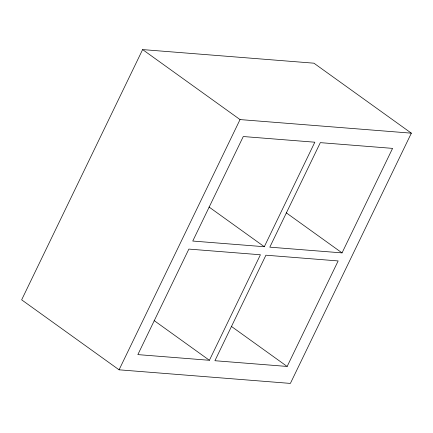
<?xml version="1.0" encoding="UTF-8"?>
<svg xmlns="http://www.w3.org/2000/svg" width="433" height="433" viewBox="0 0 433 433"><rect width="100%" height="100%" fill="white"/><g stroke="black" fill="none" stroke-linecap="round" stroke-linejoin="round"><path stroke-width="0.65" d="M142.619 49.589L21.65 299.831L119.075 369.814L290.381 383.411L411.35 133.169L313.925 63.186L142.619 49.589L240.044 119.578L411.35 133.169M119.075 369.814L240.044 119.578M209.404 360.288L260.417 254.766L188.864 249.089L137.856 354.611L209.404 360.288L154.126 320.577M264.303 246.723L314.829 142.208L243.276 136.53L192.75 241.046L264.303 246.723L209.02 207.012M287.144 366.453L338.157 260.937L265.922 255.199L214.909 360.721L287.144 366.453L231.319 326.352M342.043 252.894L392.569 148.378L320.333 142.646L269.808 247.162L342.043 252.894L286.218 212.792"/></g></svg>
